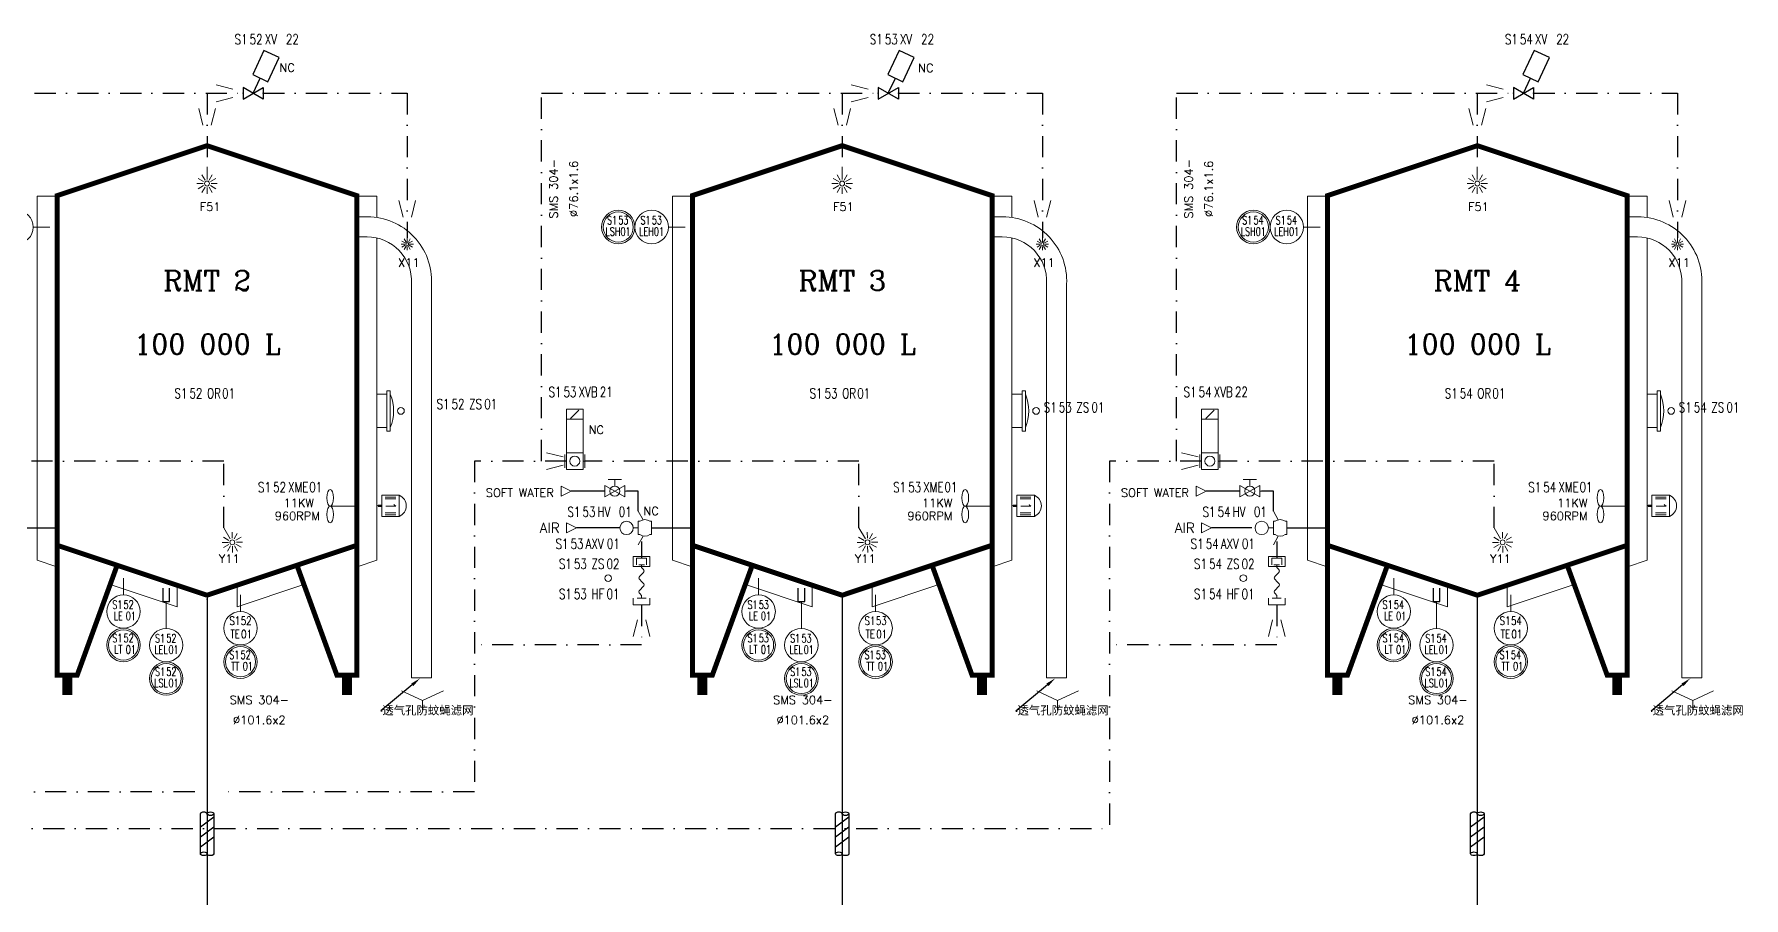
# Model space of a CAD drawing. Header units: inches. Extents: x 10394 to 11853, y 26092 to 26990.
# Drawn here: x 11341 to 11853, y 26732 to 26990 of the extents above; entities that cross this region are included whole.
import ezdxf
from ezdxf import colors
from ezdxf.entities.mleader import LeaderData, LeaderLine
from ezdxf.enums import TextEntityAlignment as Align
from ezdxf.math import Vec2, Vec3

# ---------------------------------------------------------------- set-up
doc = ezdxf.new("R2010")
doc.units = ezdxf.units.IN
doc.header["$MEASUREMENT"] = 0
doc.linetypes.add('DASHDOT2', pattern=[12.7, 6.35, -3.175, 0, -3.175])
for name, color, linetype, lineweight in [('14 Pipe Water Cold', 142, 'Continuous', 30), ('31 Equipment', 7, 'Continuous', 9), ('33 Instruments Labels', 7, 'Continuous', 9), ('43 TXT English', 7, 'Continuous', 9), ('Text', 7, 'Continuous', 9)]:
    doc.layers.add(name, color=color, linetype=linetype, lineweight=lineweight)
for name, color, linetype in [('CUVERIE', 7, 'Continuous'), ('MATERIEL-DIVERS', 7, 'Continuous'), ('REPERES', 7, 'Continuous'), ('techn-data', 7, 'Continuous'), ('TEXTE', 7, 'Continuous'), ('TEXTES', 7, 'Continuous'), ('TITRE', 7, 'Continuous'), ('TUYAUTERIE-AIR INSTRUMENT', 3, 'Continuous'), ('TUYAUTERIE-NEP', 4, 'DASHDOT2'), ('TUYAUTERIE-PROCESS', 30, 'Continuous'), ('TXT_FR', 7, 'Continuous'), ('VANNES', 7, 'Continuous')]:
    doc.layers.add(name, color=color, linetype=linetype)
doc.layers.get('33 Instruments Labels').off()
doc.layers.get('REPERES').off()
doc.styles.add('ROMANC', font='romanc')
doc.styles.add('ROMANS', font='ROMANS.SHX')
doc.styles.add('ROMANT', font='romant')
doc.styles.get("Standard").update_dxf_attribs({"font": 'arial.ttf'})

# ---------------------------------------------------------------- blocks, each defined once
blk = doc.blocks.new('VANNE SIEGE INCLINE')
at = {"color": 7}
for p, q in [((-3, 1.73), (-3, -1.73)), ((-3, -1.73), (3, 1.73)), ((3, -1.73), (-3, 1.73)), ((3, 1.73), (3, -1.73))]:
    blk.add_line(p, q, dxfattribs=at)
at = {"color": 7, "extrusion": (-1, 0, 0)}
blk.add_point((-3, 0), dxfattribs=at)
at = {"color": 7, "extrusion": (1, 0, 0)}
blk.add_point((3, 0), dxfattribs=at)
at = {"layer": 'VANNES'}
for p, q in [((3.23, 12.84), (-0.15, 5.59)), ((7.76, 10.73), (3.23, 12.84)), ((4.38, 3.47), (7.76, 10.73)), ((-0.15, 5.59), (4.38, 3.47)), ((0, 0), (2.11, 4.53))]:
    blk.add_line(p, q, dxfattribs=at)
blk = doc.blocks.new('APV-TNK-GEN-11')
at = {"layer": '31 Equipment', "color": 7}
for points, const_width in [([(-14.94, 21.58), (-21.58, 3.32), (-24.9, 3.32), (-24.9, 83), (0, 91.3), (24.9, 83), (24.9, 3.32), (21.58, 3.32), (14.94, 21.58)], 0.83), ([(-24.9, 24.9), (0, 16.6)], 0.83), ([(24.9, 24.9), (0, 16.6)], 0.83), ([(-23.24, 3.32), (-23.24, 0)], 1.66), ([(23.24, 3.32), (23.24, 0)], 1.66)]:
    blk.add_lwpolyline(points, dxfattribs=dict(at, const_width=const_width))
at = {"layer": '31 Equipment', "ltscale": 38}
blk.add_point((0, 16), dxfattribs=at)
blk = doc.blocks.new('APV-INS-M-L-TE')
at = {"layer": '31 Equipment', "color": 7}
blk.add_line((0, -5), (0, -10), dxfattribs=at)
blk.add_circle((0, 0), 5, dxfattribs=at)
blk = doc.blocks.new('APV-INS-F-L-TT')
at = {"layer": '31 Equipment'}
for radius in [5, 4.5]:
    blk.add_circle((0, 0), radius, dxfattribs=at)
blk = doc.blocks.new('APV-INS-M-L-LE1')
at = {"layer": '31 Equipment', "color": 7}
blk.add_line((0, -5), (0, -10), dxfattribs=at)
blk.add_circle((0, 0), 5, dxfattribs=at)
blk = doc.blocks.new('APV-TNK-ACC-MANHOLE-1')
at = {"layer": '31 Equipment'}
for p, q in [((-6, 3), (-6, 4)), ((-6, 4), (6, 4)), ((-6, 3), (6, 3)), ((-5, 0), (-5, 3)), ((5, 3), (5, 0)), ((6, 3), (6, 4))]:
    blk.add_line(p, q, dxfattribs=at)
blk.add_arc((0, -8), 13, 67.3801, 112.6199, dxfattribs=at)
blk = doc.blocks.new('APV-INS-POS-GEN-1')
at = {"layer": '31 Equipment', "color": 5}
blk.add_circle((0, 0), 1, dxfattribs=at)
blk = doc.blocks.new('APV-TNK-ACC-SPRAYBALL-1')
at = {"layer": '31 Equipment'}
for p, q in [((0, -3.81), (0, 0)), ((-1.19, -5), (-3.05, -5)), ((-1.03, -4.4), (-2.65, -3.47)), ((-0.6, -3.97), (-1.53, -2.35)), ((0.6, -3.97), (1.53, -2.35)), ((1.03, -4.4), (2.65, -3.47)), ((1.19, -5), (3.05, -5)), ((-1.03, -5.6), (-2.65, -6.53)), ((-0.6, -6.03), (-1.53, -7.65)), ((0, -6.19), (0, -8.05)), ((0.6, -6.03), (1.53, -7.65)), ((1.03, -5.6), (2.65, -6.53))]:
    blk.add_line(p, q, dxfattribs=at)
blk.add_circle((0, -5), 0.738, dxfattribs=at)
blk = doc.blocks.new('APV-INS-F-L-LS')
at = {"layer": '31 Equipment'}
for radius in [5, 4.5]:
    blk.add_circle((0, 0), radius, dxfattribs=at)
blk = doc.blocks.new('APV-VLV-BFLY-SVS-3')
at = {"layer": '31 Equipment', "ltscale": 38}
for p, q in [((1.25, 15.25), (-1.25, 12.75)), ((-2.5, 0), (-4, 0)), ((2.5, 2.5), (-2.5, 2.5)), ((-2.5, 2.5), (-2.5, -2.5)), ((2.5, -2.5), (2.5, 2.5)), ((2.5, 0), (4, 0)), ((-2.5, -2.5), (2.5, -2.5))]:
    blk.add_line(p, q, dxfattribs=at)
at = {"layer": '31 Equipment'}
for p, q in [((-3, 2), (-3, -2)), ((3, -2), (3, 2))]:
    blk.add_line(p, q, dxfattribs=at)
at = {"layer": '31 Equipment', "ltscale": 38}
for points in [[(-2.5, 12.5), (2.5, 12.5), (2.5, 15.5), (-2.5, 15.5)], [(-2.5, 2.5), (2.5, 2.5), (2.5, 12.5), (-2.5, 12.5)]]:
    blk.add_lwpolyline(points, close=True, dxfattribs=at)
blk.add_circle((0, 0), 1.5, dxfattribs=at)
blk = doc.blocks.new('APV-FTG-CONX-QUICK-1')
at = {"layer": '31 Equipment'}
for p, q in [((-0.5, 2.5), (2.5, 2.5)), ((-0.5, -2.5), (-0.5, 2.5)), ((0, 1.5), (2, 1.5)), ((0, 0.83), (0, -0.83)), ((2, 1.5), (2, -1.5)), ((2.5, 2.5), (2.5, -2.5)), ((2.5, -2.5), (-0.5, -2.5)), ((0, -0.83), (0, -0.83)), ((2, -1.5), (0, -1.5))]:
    blk.add_line(p, q, dxfattribs=at)
blk = doc.blocks.new('APV-FTG-CONX-HOSE-1')
at = {"layer": '31 Equipment'}
for p, q in [((-4.17, 0), (-5, 0)), ((4.17, 0), (5, 0))]:
    blk.add_line(p, q, dxfattribs=at)
for points in [[(-4.17, 0), (-3.63, 0.5), (-3.42, 0.71), (-3.13, 0.79), (-2.83, 0.71), (-2.58, 0.5), (-1.54, -0.5), (-1.33, -0.71), (-1.04, -0.79), (-0.75, -0.71), (-0.5, -0.5), (0, 0)], [(0, 0), (0.54, 0.5), (0.75, 0.71), (1.04, 0.79), (1.33, 0.71), (1.58, 0.5), (2.62, -0.5), (2.83, -0.71), (3.12, -0.79), (3.42, -0.71), (3.67, -0.5), (4.17, 0)]]:
    blk.add_lwpolyline(points, dxfattribs=at)
blk = doc.blocks.new('APV-FTG-CONX-SCREWED-1')
at = {"layer": '31 Equipment'}
for p, q in [((0, 2.5), (2, 2.5)), ((0, 1.33), (0, -1.33)), ((2, 2.5), (2, -2.5)), ((0, -1.33), (0, -1.33)), ((2, -2.5), (0, -2.5))]:
    blk.add_line(p, q, dxfattribs=at)
blk = doc.blocks.new('APV-FCE-GEN-REDCON-1')
at = {"layer": '31 Equipment', "color": 7}
for p, q in [((-2.5, 2.5), (2.5, 1.25)), ((2.5, 1.25), (2.5, 1.25)), ((2.5, -1.25), (-2.5, -2.5))]:
    blk.add_line(p, q, dxfattribs=at)
blk = doc.blocks.new('APV-INS-F-L-LT')
at = {"layer": '31 Equipment'}
for radius in [5, 4.5]:
    blk.add_circle((0, 0), radius, dxfattribs=at)
blk = doc.blocks.new('calorifuge')
at = {"layer": 'MATERIEL-DIVERS'}
for p, q in [((-5, -2), (-2, 2)), ((-2, -2), (1, 2)), ((1, -2), (4, 2))]:
    blk.add_line(p, q, dxfattribs=at)
at = {"layer": 'MATERIEL-DIVERS', "color": 1, "extrusion": (-1, 0, 0)}
blk.add_point((-6, 0), dxfattribs=at)
at = {"layer": 'MATERIEL-DIVERS', "color": 1, "extrusion": (1, 0, 0)}
blk.add_point((6, 0), dxfattribs=at)
at = {"layer": 'TITRE'}
for p, q in [((6, 2), (-6, 2)), ((-6, -2), (6, -2))]:
    blk.add_line(p, q, dxfattribs=at)
for centre, major_axis in [((-6, 1), (0, 1)), ((6, -1), (0, -1))]:
    blk.add_ellipse(centre, major_axis=major_axis, ratio=0.547943, start_param=0, end_param=3.141593, dxfattribs=at)
at = {"layer": 'TITRE', "extrusion": (0, 0, -1)}
for centre, major_axis in [((-6, -1), (0, -1)), ((6, 1), (0, 1))]:
    blk.add_ellipse(centre, major_axis=major_axis, ratio=0.547943, dxfattribs=at)
blk = doc.blocks.new('APV-TNK-ACC-AGIT-1')
at = {"layer": '31 Equipment'}
blk.add_line((0, 0), (0, -8), dxfattribs=at)
for centre in [(-2.5, -8), (2.5, -8)]:
    blk.add_ellipse(centre, major_axis=(-2.5, 0), ratio=0.4, dxfattribs=at)
blk = doc.blocks.new('APV-SIGN-ARW-FLOW-1')
at = {"layer": '31 Equipment'}
for p, q in [((-1.5, -1.5), (-1.5, 1.5)), ((-1.5, 1.5), (1.5, 0)), ((1.5, 0), (-1.5, -1.5))]:
    blk.add_line(p, q, dxfattribs=at)
blk = doc.blocks.new('APV-TNK-ACC-MOT-1')
at = {"layer": '31 Equipment', "color": 7}
for p, q in [((3.15, 6.4), (-3.15, 6.4)), ((-3.15, 6.4), (-3.15, 1.15)), ((-2.64, 5.35), (-2.64, 2.2)), ((-2.1, 5.35), (-2.1, 2.2)), ((2.1, 5.35), (2.1, 2.2)), ((2.66, 5.35), (2.66, 2.2)), ((3.15, 1.15), (3.15, 6.4)), ((-3.15, 1.15), (3.15, 1.15))]:
    blk.add_line(p, q, dxfattribs=at)
blk.add_arc((0, 5.09), 3.41, 22.6199, 157.3801, dxfattribs=at)
at = {"layer": '31 Equipment', "ltscale": 38}
blk.add_point((0, 0), dxfattribs=at)
at = {"layer": '31 Equipment', "color": 7}
blk.add_trace([(-0.39, 0), (0.39, 0), (-0.39, 1.15), (0.39, 1.15)], dxfattribs=at)
at = {"layer": '31 Equipment', "style": 'ROMANT', "width": 0.8}
blk.add_text('1', height=3, dxfattribs=at).set_placement((0, 3.89), align=Align.MIDDLE)
blk = doc.blocks.new('REPNORM')
at = {"layer": 'TEXTES', "style": 'ROMANS', "width": 0.75}
for tag, p in [('ZONE', (-9.75, -1.25)), ('SOUSZONE', (-5.25, -1.25)), ('ELEMENT', (0, -1.25)), ('NUM', (4.5, -1.25))]:
    blk.add_attdef(tag, p, '', height=3, dxfattribs=at)
blk = doc.blocks.new('REPINS')
at = {"layer": 'TEXTES', "style": 'ROMANS', "width": 0.75}
for tag, p in [('ZONE', (-3.3, 1)), ('SOUSZONE', (0.1, 1)), ('NUM', (0.2, -3))]:
    blk.add_attdef(tag, p, '', height=2.5, dxfattribs=at)
blk.add_attdef('ELEMENT', text='', height=2.5, dxfattribs=at).set_placement((-0.2, -3), align=Align.RIGHT)
blk = doc.blocks.new('REPINS2')
at = {"layer": 'TEXTES', "style": 'ROMANS', "width": 0.7}
for tag, p in [('ZONE', (-3.35, 0.8)), ('SOUSZONE', (0.05, 0.8)), ('NUM', (0.7, -2.6))]:
    blk.add_attdef(tag, p, '', height=2.5, dxfattribs=at)
blk.add_attdef('ELEMENT', text='', height=2.5, dxfattribs=at).set_placement((-1.56, -2.59), align=Align.CENTER)
blk = doc.blocks.new('REPNORM1')
at = {"layer": 'TEXTES', "style": 'ROMANS', "width": 0.75}
for tag, p in [('ZONE', (-9.75, -1.25)), ('SOUSZONE', (-5.25, -1.25)), ('ELEMENT', (-0.75, -1.25)), ('NUM', (5.59, -1.22))]:
    blk.add_attdef(tag, p, '', height=3, dxfattribs=at)
blk = doc.blocks.new('APV-INS-M-L-LE2')
at = {"layer": '31 Equipment', "color": 7}
blk.add_line((5, 0), (13, 0), dxfattribs=at)
at = {"layer": '31 Equipment', "lineweight": 25}
blk.add_lwpolyline([(17, 1), (13, 1), (13, 0), (13, -1), (17, -1)], dxfattribs=at)
at = {"layer": '31 Equipment', "color": 7}
blk.add_circle((0, 0), 5, dxfattribs=at)
blk = doc.blocks.new('APV-VLV-SAMPL-PRD20-2')
at = {"layer": '31 Equipment', "ltscale": 38}
for p, q in [((-5.5, 0), (-4, 0)), ((-2.54, 2.44), (-4, 5)), ((-4, 2), (-3.5, 2)), ((-4, -2), (-4, 2)), ((-0.5, 2), (0, 2)), ((0, -2), (0, 2)), ((0, -2), (0, 2)), ((-4, -2), (-3.5, -2)), ((-2.54, -2.44), (-4, -5)), ((-0.5, -2), (0, -2))]:
    blk.add_line(p, q, dxfattribs=at)
at = {"layer": '31 Equipment'}
blk.add_circle((-7.5, 0), 2, dxfattribs=at)
at = {"layer": '31 Equipment', "ltscale": 38}
for start, end in [(53.1301, 126.8699), (233.1301, 306.8699)]:
    blk.add_arc((-2, 0), 2.5, start, end, dxfattribs=at)
blk = doc.blocks.new('APV-VLVM-BALL-KHV+MF-1')
at = {"layer": '31 Equipment', "ltscale": 38}
for p, q in [((-3, 0), (-4, 0)), ((3, 0), (4, 0))]:
    blk.add_line(p, q, dxfattribs=at)
at = {"layer": '31 Equipment'}
for p, q in [((-3, 1.734), (-3, -1.734)), ((-3, -1.734), (3, 1.734)), ((3, -1.734), (-3, 1.734)), ((-2, 3.5), (2, 3.5)), ((0, 1.5), (0, 3.5)), ((3, 1.734), (3, -1.734))]:
    blk.add_line(p, q, dxfattribs=at)
blk.add_circle((0, 0), 1.5, dxfattribs=at)

msp = doc.modelspace()

# ---------------------------------------------------------------- linework, layer by layer
at = {"layer": '14 Pipe Water Cold'}
for p, q in [((11512.03, 26853.15), (11501.99, 26853.15)), ((11522.06, 26853.15), (11518.53, 26853.15)), ((11522.06, 26847.14), (11522.06, 26853.15)), ((11702.03, 26853.15), (11691.99, 26853.15)), ((11712.06, 26853.15), (11708.53, 26853.15)), ((11712.06, 26847.14), (11712.06, 26853.15))]:
    msp.add_line(p, q, dxfattribs=at)
at = {"layer": '31 Equipment', "color": 7}
for p, q in [((11348.14, 26941.38), (11342.26, 26941.38)), ((11342.26, 26941.38), (11342.26, 26832.49)), ((11437.97, 26941.38), (11443.85, 26941.38)), ((11443.85, 26941.38), (11443.85, 26934.98)), ((11538.14, 26941.38), (11532.26, 26941.38)), ((11532.26, 26941.38), (11532.26, 26832.49)), ((11627.97, 26941.38), (11633.85, 26941.38)), ((11633.85, 26941.38), (11633.85, 26934.98)), ((11728.14, 26941.38), (11722.26, 26941.38)), ((11722.26, 26941.38), (11722.26, 26832.49)), ((11817.97, 26941.38), (11823.85, 26941.38)), ((11823.85, 26941.38), (11823.85, 26934.98)), ((11443.85, 26928.89), (11443.85, 26832.49)), ((11633.85, 26928.89), (11633.85, 26832.49)), ((11823.85, 26928.89), (11823.85, 26832.49)), ((11342.26, 26832.49), (11348.14, 26830.53)), ((11443.85, 26832.49), (11437.97, 26830.53)), ((11532.26, 26832.49), (11538.14, 26830.53)), ((11633.85, 26832.49), (11627.97, 26830.53)), ((11722.26, 26832.49), (11728.14, 26830.53)), ((11823.85, 26832.49), (11817.97, 26830.53)), ((11364.72, 26825), (11384.09, 26818.55)), ((11384.09, 26818.55), (11384.09, 26824.85)), ((11421.39, 26825), (11402.02, 26818.55)), ((11402.02, 26818.55), (11402.02, 26824.85)), ((11554.72, 26825), (11574.09, 26818.55)), ((11574.09, 26818.55), (11574.09, 26824.85)), ((11611.39, 26825), (11592.02, 26818.55)), ((11592.02, 26818.55), (11592.02, 26824.85)), ((11744.72, 26825), (11764.09, 26818.55)), ((11764.09, 26818.55), (11764.09, 26824.85)), ((11801.39, 26825), (11782.02, 26818.55)), ((11782.02, 26818.55), (11782.02, 26824.85))]:
    msp.add_line(p, q, dxfattribs=at)
at = {"layer": '31 Equipment'}
for p, q in [((11348.14, 26830.53), (11348.14, 26941.38)), ((11437.97, 26830.53), (11437.97, 26941.38)), ((11538.14, 26830.53), (11538.14, 26941.38)), ((11627.97, 26830.53), (11627.97, 26941.38)), ((11728.14, 26830.53), (11728.14, 26941.38)), ((11817.97, 26830.53), (11817.97, 26941.38)), ((11441.05, 26935.19), (11437.88, 26935.19)), ((11631.05, 26935.19), (11627.88, 26935.19)), ((11821.05, 26935.19), (11817.88, 26935.19)), ((11440.93, 26929.21), (11437.97, 26929.21)), ((11630.93, 26929.21), (11627.97, 26929.21)), ((11820.93, 26929.21), (11817.97, 26929.21)), ((11454.21, 26915.32), (11454.21, 26797.27)), ((11460.21, 26915.05), (11460.21, 26797.27)), ((11644.21, 26915.32), (11644.21, 26797.27)), ((11650.21, 26915.05), (11650.21, 26797.27)), ((11834.21, 26915.32), (11834.21, 26797.27)), ((11840.21, 26915.18), (11840.21, 26797.27)), ((11364.72, 26825), (11366.16, 26830.82)), ((11366.16, 26830.82), (11384.09, 26824.85)), ((11419.95, 26830.82), (11402.02, 26824.85)), ((11421.39, 26825), (11419.95, 26830.82)), ((11554.72, 26825), (11556.16, 26830.82)), ((11556.16, 26830.82), (11574.09, 26824.85)), ((11609.95, 26830.82), (11592.02, 26824.85)), ((11611.39, 26825), (11609.95, 26830.82)), ((11744.72, 26825), (11746.16, 26830.82)), ((11746.16, 26830.82), (11764.09, 26824.85)), ((11799.95, 26830.82), (11782.02, 26824.85)), ((11801.39, 26825), (11799.95, 26830.82)), ((11451.24, 26793.45), (11457.49, 26790.57)), ((11463.75, 26793.45), (11457.49, 26790.57)), ((11457.49, 26787.68), (11457.49, 26790.57)), ((11641.24, 26793.45), (11647.49, 26790.56)), ((11653.75, 26793.45), (11647.49, 26790.56)), ((11647.49, 26787.68), (11647.49, 26790.56)), ((11831.24, 26793.45), (11837.49, 26790.56)), ((11843.75, 26793.45), (11837.49, 26790.56)), ((11837.49, 26787.68), (11837.49, 26790.56))]:
    msp.add_line(p, q, dxfattribs=at)
for centre, radius, start in [((11441.05, 26916.01), 19.18, 357.1497), ((11631.05, 26916.01), 19.18, 357.1497), ((11821.05, 26916.01), 19.18, 357.1497), ((11440.93, 26915.91), 13.3, 357.4458), ((11630.93, 26915.91), 13.3, 357.4458), ((11820.93, 26915.91), 13.3, 357.4458)]:
    msp.add_arc(centre, radius, start, 90, dxfattribs=at)
at = {"layer": '31 Equipment', "ltscale": 38}
for p in [(11393.06, 26820.78), (11583.06, 26820.78), (11773.06, 26820.78)]:
    msp.add_point(p, dxfattribs=at)
at = {"layer": 'Text', "color": 1}
for p, q in [((11454.21, 26797.27), (11460.21, 26797.27)), ((11644.21, 26797.27), (11650.21, 26797.27)), ((11834.21, 26797.27), (11840.21, 26797.27))]:
    msp.add_line(p, q, dxfattribs=at)
at = {"layer": 'TUYAUTERIE-AIR INSTRUMENT'}
for p, q in [((11516.56, 26842.14), (11503.56, 26842.14)), ((11705.56, 26842.14), (11693.56, 26842.14))]:
    msp.add_line(p, q, dxfattribs=at)
at = {"layer": 'TUYAUTERIE-NEP'}
for p, q in [((11303.06, 26972.14), (11403.86, 26972.14)), ((11393.06, 26972.14), (11393.06, 26950.14)), ((11409.86, 26972.14), (11452.94, 26972.14)), ((11452.94, 26972.14), (11452.94, 26928.87)), ((11493.06, 26972.14), (11593.86, 26972.14)), ((11493.06, 26862.14), (11493.06, 26972.14)), ((11583.06, 26972.14), (11583.06, 26950.14)), ((11599.86, 26972.14), (11642.94, 26972.14)), ((11642.94, 26972.14), (11642.94, 26928.87)), ((11683.06, 26972.14), (11783.86, 26972.14)), ((11683.06, 26862.14), (11683.06, 26972.14)), ((11773.06, 26972.14), (11773.06, 26950.14)), ((11789.86, 26972.14), (11832.94, 26972.14)), ((11832.94, 26972.14), (11832.94, 26928.87)), ((11398.06, 26862.14), (11316.06, 26862.14)), ((11398.06, 26842.14), (11398.06, 26862.14)), ((11500.56, 26862.14), (11473.06, 26862.14)), ((11473.06, 26862.14), (11473.06, 26763.2)), ((11588.06, 26862.14), (11506.06, 26862.14)), ((11588.06, 26842.14), (11588.06, 26862.14)), ((11690.56, 26862.14), (11663.06, 26862.14)), ((11663.06, 26862.14), (11663.06, 26752.3)), ((11778.06, 26862.14), (11696.06, 26862.14)), ((11778.06, 26842.14), (11778.06, 26862.14)), ((11523.06, 26819.14), (11523.06, 26807.14)), ((11713.06, 26819.14), (11713.06, 26807.14)), ((11523.06, 26807.14), (11473.06, 26807.14)), ((11713.06, 26807.14), (11663.06, 26807.14)), ((11389.36, 26763.2), (11208.05, 26763.2)), ((11473.06, 26763.2), (11397.53, 26763.2))]:
    msp.add_line(p, q, dxfattribs=at)
msp.add_lwpolyline([(11036.84, 26752.3), (11663.06, 26752.3)], dxfattribs=at)
at = {"layer": 'TUYAUTERIE-PROCESS'}
for p, q in [((11336.06, 26842.14), (11348.06, 26842.14)), ((11526.06, 26842.14), (11538.06, 26842.14)), ((11716.06, 26842.14), (11728.06, 26842.14)), ((11523.06, 26838.14), (11523.06, 26833.14)), ((11713.06, 26838.14), (11713.06, 26833.14)), ((11393.06, 26822.02), (11393.06, 26719.64)), ((11583.06, 26822.02), (11583.06, 26719.64)), ((11773.06, 26822.02), (11773.06, 26719.64))]:
    msp.add_line(p, q, dxfattribs=at)

# ---------------------------------------------------------------- block references
at = {"layer": '31 Equipment', "xscale": -1}
for p in [(11515.03, 26853.15), (11705.03, 26853.15)]:
    msp.add_blockref('APV-VLVM-BALL-KHV+MF-1', p, dxfattribs=at)
at = {"layer": '31 Equipment'}
for name, p in [('APV-SIGN-ARW-FLOW-1', (11500.49, 26853.15)), ('APV-SIGN-ARW-FLOW-1', (11690.49, 26853.15)), ('APV-VLV-SAMPL-PRD20-2', (11526.06, 26842.14)), ('APV-VLV-SAMPL-PRD20-2', (11716.06, 26842.14))]:
    msp.add_blockref(name, p, dxfattribs=at)
at = {"layer": '31 Equipment', "xscale": -1, "rotation": 90}
for p in [(11393.06, 26750.68), (11583.06, 26750.68), (11773.06, 26750.68)]:
    msp.add_blockref('calorifuge', p, dxfattribs=at)
at = {"layer": '33 Instruments Labels'}
for name, p in [('APV-TNK-ACC-SPRAYBALL-1', (11393.06, 26950.14)), ('APV-TNK-ACC-SPRAYBALL-1', (11583.06, 26950.14)), ('APV-TNK-ACC-SPRAYBALL-1', (11773.06, 26950.14)), ('APV-INS-F-L-LS', (11516.06, 26932.14)), ('APV-INS-F-L-LS', (11706.06, 26932.14)), ('APV-INS-POS-GEN-1', (11513.06, 26827.14)), ('APV-INS-POS-GEN-1', (11703.06, 26827.14)), ('APV-INS-F-L-LT', (11368.06, 26807.14)), ('APV-INS-F-L-LT', (11558.06, 26807.14)), ('APV-INS-F-L-LT', (11748.06, 26807.14)), ('APV-INS-F-L-TT', (11403.06, 26802.14)), ('APV-INS-F-L-TT', (11593.06, 26802.14)), ('APV-INS-F-L-TT', (11783.06, 26802.14))]:
    msp.add_blockref(name, p, dxfattribs=at)
for name, p, rotation in [('APV-INS-M-L-LE1', (11336.06, 26932.14), 90), ('APV-INS-M-L-LE1', (11526.06, 26932.14), 90), ('APV-INS-M-L-LE1', (11716.06, 26932.14), 90), ('APV-TNK-ACC-AGIT-1', (11437.88, 26848.67), 270), ('APV-TNK-ACC-AGIT-1', (11627.88, 26848.67), 270), ('APV-TNK-ACC-AGIT-1', (11817.88, 26848.67), 270), ('APV-TNK-ACC-SPRAYBALL-1', (11398.06, 26842.14), 30.96375653207346), ('APV-TNK-ACC-SPRAYBALL-1', (11588.06, 26842.14), 30.96375653207346), ('APV-TNK-ACC-SPRAYBALL-1', (11778.06, 26842.14), 30.96375653207346), ('APV-INS-M-L-LE1', (11368.06, 26817.14), 180), ('APV-INS-M-L-LE1', (11558.06, 26817.14), 180), ('APV-INS-M-L-LE1', (11748.06, 26817.14), 180), ('APV-INS-M-L-LE2', (11380.84, 26807.1), 90), ('APV-INS-M-L-TE', (11403.06, 26812.14), 180), ('APV-INS-M-L-LE2', (11570.84, 26807.1), 90), ('APV-INS-M-L-TE', (11593.06, 26812.14), 180), ('APV-INS-M-L-LE2', (11760.84, 26807.1), 90), ('APV-INS-M-L-TE', (11783.06, 26812.14), 180), ('APV-INS-F-L-LS', (11380.84, 26797.1), 270), ('APV-INS-F-L-LS', (11570.84, 26797.1), 270), ('APV-INS-F-L-LS', (11760.84, 26797.1), 270)]:
    msp.add_blockref(name, p, dxfattribs=dict(at, rotation=rotation))
at = {"layer": '33 Instruments Labels', "xscale": 0.6000000000000228, "yscale": 0.6000000000000228, "zscale": 0.6000000000000228}
for p in [(11452.94, 26930.03), (11642.94, 26930.03), (11832.94, 26930.03)]:
    msp.add_blockref('APV-TNK-ACC-SPRAYBALL-1', p, dxfattribs=at)
at = {"layer": '33 Instruments Labels', "xscale": -1}
for p in [(11451.06, 26877.14), (11641.06, 26877.14), (11831.06, 26877.14)]:
    msp.add_blockref('APV-INS-POS-GEN-1', p, dxfattribs=at)
at = {"layer": 'CUVERIE', "xscale": 1.8, "yscale": 1.8, "zscale": 1.8}
for p in [(11393.06, 26792.14), (11583.06, 26792.14), (11773.06, 26792.14)]:
    msp.add_blockref('APV-TNK-GEN-11', p, dxfattribs=at)
at = {"layer": 'CUVERIE', "xscale": -1, "rotation": 270}
for p in [(11443.85, 26877.14), (11633.85, 26877.14), (11823.85, 26877.14)]:
    msp.add_blockref('APV-TNK-ACC-MANHOLE-1', p, dxfattribs=at)
at = {"layer": 'CUVERIE', "rotation": 270}
for p in [(11444.15, 26848.76), (11634.15, 26848.76), (11824.15, 26848.76)]:
    msp.add_blockref('APV-TNK-ACC-MOT-1', p, dxfattribs=at)
at = {"layer": 'MATERIEL-DIVERS'}
for p in [(11398.29, 26972.13), (11588.29, 26972.13), (11778.29, 26972.13), (11497.06, 26862.14), (11687.06, 26862.14)]:
    msp.add_blockref('APV-FCE-GEN-REDCON-1', p, dxfattribs=at)
at = {"layer": 'MATERIEL-DIVERS', "xscale": -1, "rotation": 90}
for p in [(11393.06, 26965.14), (11583.06, 26965.14), (11773.06, 26965.14)]:
    msp.add_blockref('APV-FCE-GEN-REDCON-1', p, dxfattribs=at)
at = {"layer": 'MATERIEL-DIVERS'}
for name, p, rotation in [('APV-FCE-GEN-REDCON-1', (11452.94, 26937.62), 270), ('APV-FCE-GEN-REDCON-1', (11642.94, 26937.62), 270), ('APV-FCE-GEN-REDCON-1', (11832.94, 26937.62), 270), ('APV-FTG-CONX-QUICK-1', (11523.06, 26831.14), 90), ('APV-FTG-CONX-HOSE-1', (11523.06, 26826.14), 90), ('APV-FTG-CONX-QUICK-1', (11713.06, 26831.14), 90), ('APV-FTG-CONX-HOSE-1', (11713.06, 26826.14), 90), ('APV-FTG-CONX-SCREWED-1', (11523.06, 26821.14), 270), ('APV-FTG-CONX-SCREWED-1', (11713.06, 26821.14), 270), ('APV-FCE-GEN-REDCON-1', (11523.06, 26812.14), 90), ('APV-FCE-GEN-REDCON-1', (11713.06, 26812.14), 90)]:
    msp.add_blockref(name, p, dxfattribs=dict(at, rotation=rotation))
at = {"layer": 'REPERES'}
for name, p, values in [('REPNORM1', (11411.07, 26988.04), {'ZONE': 'S1', 'SOUSZONE': '52', 'ELEMENT': 'XV', 'NUM': '22'}), ('REPNORM1', (11601.07, 26988.04), {'ZONE': 'S1', 'SOUSZONE': '53', 'ELEMENT': 'XV', 'NUM': '22'}), ('REPNORM1', (11791.07, 26988.04), {'ZONE': 'S1', 'SOUSZONE': '54', 'ELEMENT': 'XV', 'NUM': '22'}), ('REPINS2', (11516.06, 26932.14), {'ZONE': 'S1', 'SOUSZONE': '53', 'NUM': '01', 'ELEMENT': 'LSH'}), ('REPINS2', (11526.06, 26932.14), {'ZONE': 'S1', 'SOUSZONE': '53', 'NUM': '01', 'ELEMENT': 'LEH'}), ('REPINS2', (11706.06, 26932.14), {'ZONE': 'S1', 'SOUSZONE': '54', 'NUM': '01', 'ELEMENT': 'LSH'}), ('REPINS2', (11716.06, 26932.14), {'ZONE': 'S1', 'SOUSZONE': '54', 'NUM': '01', 'ELEMENT': 'LEH'}), ('REPNORM', (11393.06, 26882.14), {'ZONE': 'S1', 'SOUSZONE': '52', 'ELEMENT': 'OR', 'NUM': '01'}), ('REPNORM', (11471.47, 26878.95), {'ZONE': 'S1', 'SOUSZONE': '52', 'ELEMENT': 'ZS', 'NUM': '01'}), ('REPNORM1', (11504.96, 26882.55), {'ZONE': 'S1', 'SOUSZONE': '53', 'ELEMENT': 'XVB', 'NUM': '21'}), ('REPNORM', (11583.06, 26882.14), {'ZONE': 'S1', 'SOUSZONE': '53', 'ELEMENT': 'OR', 'NUM': '01'}), ('REPNORM1', (11694.96, 26882.55), {'ZONE': 'S1', 'SOUSZONE': '54', 'ELEMENT': 'XVB', 'NUM': '22'}), ('REPNORM', (11773.06, 26882.14), {'ZONE': 'S1', 'SOUSZONE': '54', 'ELEMENT': 'OR', 'NUM': '01'}), ('REPNORM', (11653.11, 26877.96), {'ZONE': 'S1', 'SOUSZONE': '53', 'ELEMENT': 'ZS', 'NUM': '01'}), ('REPNORM', (11843.07, 26877.96), {'ZONE': 'S1', 'SOUSZONE': '54', 'ELEMENT': 'ZS', 'NUM': '01'}), ('REPNORM1', (11418.06, 26854.08), {'ZONE': 'S1', 'SOUSZONE': '52', 'ELEMENT': 'XME', 'NUM': '01'}), ('REPNORM1', (11608.06, 26854.08), {'ZONE': 'S1', 'SOUSZONE': '53', 'ELEMENT': 'XME', 'NUM': '01'}), ('REPNORM1', (11798.06, 26854.08), {'ZONE': 'S1', 'SOUSZONE': '54', 'ELEMENT': 'XME', 'NUM': '01'}), ('REPNORM1', (11510.62, 26846.7), {'ZONE': 'S1', 'SOUSZONE': '53', 'ELEMENT': 'HV', 'NUM': '01'}), ('REPNORM1', (11700.62, 26846.7), {'ZONE': 'S1', 'SOUSZONE': '54', 'ELEMENT': 'HV', 'NUM': '01'}), ('REPNORM1', (11507.06, 26837.14), {'ZONE': 'S1', 'SOUSZONE': '53', 'ELEMENT': 'AXV', 'NUM': '01'}), ('REPNORM1', (11697.06, 26837.14), {'ZONE': 'S1', 'SOUSZONE': '54', 'ELEMENT': 'AXV', 'NUM': '01'}), ('REPNORM', (11508.06, 26831.14), {'ZONE': 'S1', 'SOUSZONE': '53', 'ELEMENT': 'ZS', 'NUM': '02'}), ('REPNORM', (11698.06, 26831.14), {'ZONE': 'S1', 'SOUSZONE': '54', 'ELEMENT': 'ZS', 'NUM': '02'}), ('REPINS2', (11368.06, 26817.14), {'ZONE': 'S1', 'SOUSZONE': '52', 'NUM': '01', 'ELEMENT': 'LE'}), ('REPNORM', (11508.06, 26822.14), {'ZONE': 'S1', 'SOUSZONE': '53', 'ELEMENT': 'HF', 'NUM': '01'}), ('REPINS2', (11558.06, 26817.14), {'ZONE': 'S1', 'SOUSZONE': '53', 'NUM': '01', 'ELEMENT': 'LE'}), ('REPNORM', (11698.06, 26822.14), {'ZONE': 'S1', 'SOUSZONE': '54', 'ELEMENT': 'HF', 'NUM': '01'}), ('REPINS2', (11748.06, 26817.14), {'ZONE': 'S1', 'SOUSZONE': '54', 'NUM': '01', 'ELEMENT': 'LE'}), ('REPINS', (11403.06, 26812.14), {'ZONE': 'S1', 'SOUSZONE': '52', 'ELEMENT': 'TE', 'NUM': '01'}), ('REPINS', (11593.06, 26812.14), {'ZONE': 'S1', 'SOUSZONE': '53', 'ELEMENT': 'TE', 'NUM': '01'}), ('REPINS', (11783.06, 26812.14), {'ZONE': 'S1', 'SOUSZONE': '54', 'ELEMENT': 'TE', 'NUM': '01'}), ('REPINS2', (11368.06, 26807.14), {'ZONE': 'S1', 'SOUSZONE': '52', 'NUM': '01', 'ELEMENT': 'LT'}), ('REPINS2', (11380.84, 26807.1), {'ZONE': 'S1', 'SOUSZONE': '52', 'NUM': '01', 'ELEMENT': 'LEL'}), ('REPINS2', (11558.06, 26807.14), {'ZONE': 'S1', 'SOUSZONE': '53', 'NUM': '01', 'ELEMENT': 'LT'}), ('REPINS2', (11570.84, 26807.1), {'ZONE': 'S1', 'SOUSZONE': '53', 'NUM': '01', 'ELEMENT': 'LEL'}), ('REPINS2', (11748.06, 26807.14), {'ZONE': 'S1', 'SOUSZONE': '54', 'NUM': '01', 'ELEMENT': 'LT'}), ('REPINS2', (11760.84, 26807.1), {'ZONE': 'S1', 'SOUSZONE': '54', 'NUM': '01', 'ELEMENT': 'LEL'}), ('REPINS2', (11403.06, 26802.14), {'ZONE': 'S1', 'SOUSZONE': '52', 'NUM': '01', 'ELEMENT': 'TT'}), ('REPINS2', (11593.06, 26802.14), {'ZONE': 'S1', 'SOUSZONE': '53', 'NUM': '01', 'ELEMENT': 'TT'}), ('REPINS2', (11783.06, 26802.14), {'ZONE': 'S1', 'SOUSZONE': '54', 'NUM': '01', 'ELEMENT': 'TT'}), ('REPINS2', (11380.84, 26797.1), {'ZONE': 'S1', 'SOUSZONE': '52', 'NUM': '01', 'ELEMENT': 'LSL'}), ('REPINS2', (11570.84, 26797.1), {'ZONE': 'S1', 'SOUSZONE': '53', 'NUM': '01', 'ELEMENT': 'LSL'}), ('REPINS2', (11760.84, 26797.1), {'ZONE': 'S1', 'SOUSZONE': '54', 'NUM': '01', 'ELEMENT': 'LSL'})]:
    msp.add_blockref(name, p, dxfattribs=at).add_auto_attribs(values)
at = {"layer": 'VANNES'}
for name, p in [('VANNE SIEGE INCLINE', (11406.86, 26972.14)), ('VANNE SIEGE INCLINE', (11596.86, 26972.14)), ('VANNE SIEGE INCLINE', (11786.86, 26972.14)), ('APV-VLV-BFLY-SVS-3', (11503.06, 26862.14)), ('APV-VLV-BFLY-SVS-3', (11693.06, 26862.14))]:
    msp.add_blockref(name, p, dxfattribs=at)
at = {"layer": 'VANNES', "xscale": -1, "rotation": 180}
for p in [(11502.06, 26842.14), (11692.06, 26842.14)]:
    msp.add_blockref('APV-SIGN-ARW-FLOW-1', p, dxfattribs=at)

# ---------------------------------------------------------------- texts
at = {"layer": 'techn-data', "style": 'ROMANS'}
for s, p in [('NC', (11417.01, 26979.81)), ('NC', (11608.1, 26979.72)), ('F51', (11393.99, 26938.19)), ('F51', (11583.41, 26938.19)), ('F51', (11773.41, 26938.19)), ('X11', (11453.45, 26921.51)), ('X11', (11643.45, 26921.51)), ('X11', (11833.45, 26921.51)), ('NC', (11509.51, 26871.5)), ('11KW', (11420.51, 26849.65)), ('11KW', (11611.47, 26849.65)), ('11KW', (11801.47, 26849.65)), ('960RPM', (11420.06, 26845.74)), ('NC', (11525.9, 26847.21)), ('960RPM', (11609.29, 26845.74)), ('960RPM', (11799.29, 26845.74)), ('Y11', (11399.68, 26832.92)), ('Y11', (11589.97, 26832.92)), ('Y11', (11779.97, 26832.92)), ('SMS 304-', (11408.7, 26790.72)), ('SMS 304-', (11571.28, 26790.72)), ('SMS 304-', (11761.28, 26790.72)), ('%%C101.6x2', (11408.7, 26784.72)), ('%%C101.6x2', (11571.28, 26784.72)), ('%%C101.6x2', (11761.28, 26784.72))]:
    msp.add_text(s, height=2.5, dxfattribs=at).set_placement(p, align=Align.MIDDLE_CENTER)
for s, p in [('SMS 304-', (11496.71, 26943.57)), ('%%C76.1x1.6', (11502.71, 26943.57)), ('SMS 304-', (11686.71, 26943.57)), ('%%C76.1x1.6', (11692.71, 26943.57))]:
    msp.add_text(s, height=2.5, rotation=90, dxfattribs=at).set_placement(p, align=Align.MIDDLE_CENTER)
at = {"layer": 'TEXTE', "style": 'ROMANS'}
for p in [(11495.56, 26842.14), (11685.56, 26842.14)]:
    msp.add_text('AIR', height=3, dxfattribs=at).set_placement(p, align=Align.MIDDLE)
at = {"layer": 'TXT_FR', "style": 'ROMANS'}
for p in [(11486.62, 26851.43), (11676.62, 26851.43)]:
    msp.add_text('SOFT WATER', height=2.5, dxfattribs=at).set_placement(p, align=Align.CENTER)
at = {"layer": 'TXT_FR', "char_height": 6, "width": 112.5, "attachment_point": 5, "style": 'ROMANC'}
for s, insert in [('RMT 2', (11393.06, 26916.14)), ('RMT 3', (11583.06, 26916.14)), ('RMT 4', (11773.06, 26916.14)), ('100 000 L', (11393.06, 26897.14)), ('100 000 L', (11583.06, 26897.14)), ('100 000 L', (11773.06, 26897.14))]:
    msp.add_mtext(s, dxfattribs=dict(at, insert=insert))

# ---------------------------------------------------------------- leaders
at = {"layer": '43 TXT English', "color": 1}
ml = msp.add_multileader_mtext('Standard', dxfattribs=at)
ml.set_content('{\\fSimSun|b0|i0|c134|p2;透气孔防蚊蝇滤网}', color=1)
ml.set_leader_properties()
ml.build(insert=Vec2(0, 0))
ml.multileader.update_dxf_attribs({"dogleg_length": 0.36, "arrow_head_size": 3})
ctx = ml.context
ctx.base_point, ctx.char_height, ctx.arrow_head_size, ctx.landing_gap_size, ctx.plane_origin = Vec3(11445.4, 26787.4), 2.5, 3, 0.09, Vec3(11456.76, 26797.15)
notes = []
notes.append((ctx, [(0, (1, 1, 0), (11445.04, 26787.4), (1, 0), 0.36, [(0, [(11456.76, 26797.15)], 0, [])])]))
ctx.mtext.insert, ctx.mtext.flow_direction = Vec3(11445.49, 26788.84), 5
ml = msp.add_multileader_mtext('Standard', dxfattribs=at)
ml.set_content('{\\fSimSun|b0|i0|c134|p2;透气孔防蚊蝇滤网}', color=1)
ml.set_leader_properties()
ml.build(insert=Vec2(0, 0))
ml.multileader.update_dxf_attribs({"dogleg_length": 0.36, "arrow_head_size": 3})
ctx = ml.context
ctx.base_point, ctx.char_height, ctx.arrow_head_size, ctx.landing_gap_size, ctx.plane_origin = Vec3(11635.4, 26787.39), 2.5, 3, 0.09, Vec3(11646.76, 26797.15)
notes.append((ctx, [(0, (1, 1, 0), (11635.04, 26787.39), (1, 0), 0.36, [(0, [(11646.76, 26797.15)], 0, [])])]))
ctx.mtext.insert, ctx.mtext.flow_direction = Vec3(11635.49, 26788.83), 5
ml = msp.add_multileader_mtext('Standard', dxfattribs=at)
ml.set_content('{\\fSimSun|b0|i0|c134|p2;透气孔防蚊蝇滤网}', color=1)
ml.set_leader_properties()
ml.build(insert=Vec2(0, 0))
ml.multileader.update_dxf_attribs({"dogleg_length": 0.36, "arrow_head_size": 3})
ctx = ml.context
ctx.base_point, ctx.char_height, ctx.arrow_head_size, ctx.landing_gap_size, ctx.plane_origin = Vec3(11825.4, 26787.39), 2.5, 3, 0.09, Vec3(11836.76, 26797.15)
notes.append((ctx, [(0, (1, 1, 0), (11825.04, 26787.39), (1, 0), 0.36, [(0, [(11836.76, 26797.15)], 0, [])])]))
ctx.mtext.insert, ctx.mtext.flow_direction = Vec3(11825.49, 26788.83), 5
for ctx, leaders in notes:
    for number, flags, end, landing, length, lines in leaders:
        leader = LeaderData()
        leader.index, (leader.has_last_leader_line, leader.has_dogleg_vector, leader.attachment_direction) = number, flags
        leader.last_leader_point, leader.dogleg_vector, leader.dogleg_length = Vec3(end), Vec3(landing), length
        for number, points, colour, breaks in lines:
            line = LeaderLine()
            line.index, line.vertices, line.color, line.breaks = number, Vec3.list(points), colors.encode_raw_color(colour), breaks
            leader.lines.append(line)
        ctx.leaders.append(leader)

doc.saveas('drawing.dxf')
